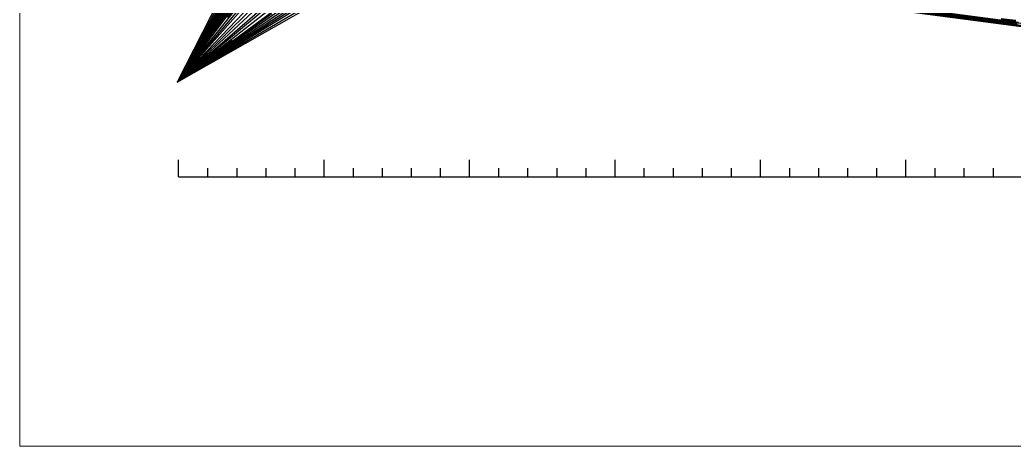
# Model space of a CAD drawing. Header units: metres. Extents: x -0.54 to 4.68, y -1.25 to 3.14.
# Drawn here: x -0.54 to 2.877, y -1.25 to 0.214 of the extents above; entities that cross this region are included whole.
import ezdxf

# ---------------------------------------------------------------- set-up
doc = ezdxf.new("R2010")
doc.units = ezdxf.units.M
doc.linetypes.add('LTYPE230', pattern=[4, 3, -1])
doc.layers.add('LAYER025', color=7, linetype='Continuous', lineweight=25, true_color=0xa35200)
doc.layers.add('LAYER026', color=7, linetype='Continuous', lineweight=50, true_color=0x753b00)
doc.layers.add('LAYER033', color=1, linetype='Continuous', lineweight=20)
doc.layers.add('LAYER047', color=3, linetype='Continuous')
doc.layers.add('LAYER230', color=1, linetype='LTYPE230')
picture_1 = doc.add_image_def('image1.png', size_in_pixel=(605, 509))

msp = doc.modelspace()

# ---------------------------------------------------------------- linework, layer by layer
at = {"layer": 'LAYER025', "color": 34, "linetype": 'Continuous', "lineweight": 25, "true_color": 0xa35200}
for points, elevation in [([(2.5546, 0.2412), (2.9082, 0.1949)], 49), ([(2.5738, 0.2417), (2.8881, 0.2006)], 48), ([(2.593, 0.2423), (2.868, 0.2063), (2.8712, 0.2059), (2.9009, 0.2023)], 47), ([(2.6122, 0.2429), (2.8479, 0.212), (2.8521, 0.2115), (2.8918, 0.2066)], 46)]:
    msp.add_lwpolyline(points, dxfattribs=dict(at, elevation=elevation))
at = {"layer": 'LAYER026', "color": 36, "linetype": 'Continuous', "lineweight": 50, "true_color": 0x753b00}
for points, elevation in [([(0.4609, 2.6), (0.5776, 2.1712), (0.6472, 1.9153), (0.7507, 1.5728), (0.848, 1.3463), (1.0615, 0.99), (1.176, 0.8471), (1.3551, 0.6646), (1.6547, 0.4787), (1.9717, 0.3584), (2.3398, 0.2815), (2.5355, 0.2406), (2.9283, 0.1892), (3.3063, 0.1541), (3.5421, 0.1322), (4, 0.1322)], 50), ([(2.8331, 0.2171), (2.8827, 0.211)], 45)]:
    msp.add_lwpolyline(points, dxfattribs=dict(at, elevation=elevation))
at = {"layer": 'LAYER033', "lineweight": 30, "flags": 128}
for points in [[(0.0053, -0.3251), (0.0053, -0.2662)], [(0.5053, -0.3251), (0.5053, -0.2662)], [(1.0053, -0.3251), (1.0053, -0.2662)], [(1.5053, -0.3251), (1.5053, -0.2662)], [(2.0053, -0.3251), (2.0053, -0.2662)], [(2.5053, -0.3251), (2.5053, -0.2662)], [(0.0053, -0.3251), (4.0053, -0.3251)]]:
    msp.add_lwpolyline(points, dxfattribs=at)
at = {"layer": 'LAYER033', "color": 3, "lineweight": 30, "flags": 128}
for points in [[(0.1059, -0.3251), (0.1059, -0.2957)], [(0.2059, -0.3251), (0.2059, -0.2957)], [(0.3059, -0.3251), (0.3059, -0.2957)], [(0.4059, -0.3251), (0.4059, -0.2957)], [(0.6059, -0.3251), (0.6059, -0.2957)], [(0.7059, -0.3251), (0.7059, -0.2957)], [(0.8059, -0.3251), (0.8059, -0.2957)], [(0.9059, -0.3251), (0.9059, -0.2957)], [(1.1059, -0.3251), (1.1059, -0.2957)], [(1.2059, -0.3251), (1.2059, -0.2957)], [(1.3059, -0.3251), (1.3059, -0.2957)], [(1.4059, -0.3251), (1.4059, -0.2957)], [(1.6059, -0.3251), (1.6059, -0.2957)], [(1.7059, -0.3251), (1.7059, -0.2957)], [(1.8059, -0.3251), (1.8059, -0.2957)], [(1.9059, -0.3251), (1.9059, -0.2957)], [(2.1059, -0.3251), (2.1059, -0.2957)], [(2.2059, -0.3251), (2.2059, -0.2957)], [(2.3059, -0.3251), (2.3059, -0.2957)], [(2.4059, -0.3251), (2.4059, -0.2957)], [(2.6059, -0.3251), (2.6059, -0.2957)], [(2.7059, -0.3251), (2.7059, -0.2957)], [(2.8059, -0.3251), (2.8059, -0.2957)]]:
    msp.add_lwpolyline(points, dxfattribs=at)
at = {"layer": 'LAYER047', "flags": 128}
for points, elevation in [([(4, 2.6), (0, 0)], 10), ([(3.7191, 2.6), (0, 0)], 12), ([(3.5245, 2.6), (0, 0)], 14), ([(3.3134, 2.6), (0, 0)], 16), ([(3.128, 2.6), (0, 0)], 18), ([(3, 2.6), (0, 0)], 20), ([(2.8, 2.6), (0, 0)], 22), ([(2.6384, 2.6), (0, 0)], 24), ([(2.3115, 2.6), (0, 0)], 28), ([(2.2, 2.6), (0, 0)], 30), ([(1.9509, 2.6), (0, 0)], 34), ([(1.7498, 2.6), (0, 0)], 38), ([(1.5378, 2.6), (0, 0)], 42), ([(1.4551, 2.6), (0, 0)], 44), ([(1.327, 2.6), (0, 0)], 46), ([(1.6485, 2.6), (0, 0)], 40), ([(1.8489, 2.6), (0, 0)], 36), ([(2.0817, 2.6), (0, 0)], 32), ([(2.489, 2.6), (0, 0)], 26), ([(4, 2.4444), (0, 0)], 8), ([(0, 0), (4, 2.274)], 6)]:
    msp.add_lwpolyline(points, dxfattribs=dict(at, elevation=elevation))
at = {"layer": 'LAYER230', "flags": 128}
for points, elevation in [([(1.6947, 2.6003), (0, 0)], 39), ([(1.8976, 2.5978), (0, 0)], 35), ([(1.587, 2.5972), (0, 0)], 41), ([(1.7955, 2.5953), (0, 0)], 37), ([(1.4919, 2.5935), (0, 0)], 43), ([(2.0097, 2.5934), (0, 0)], 33), ([(1.3855, 2.5892), (0, 0)], 45), ([(2.1285, 2.5866), (0, 0)], 31), ([(2.2362, 2.5779), (0, 0)], 29), ([(3.0286, 2.5735), (0, 0)], 19), ([(3.5719, 2.5723), (0, 0)], 13), ([(3.8096, 2.5699), (0, 0)], 11), ([(3.1779, 2.5686), (0, 0)], 17), ([(2.5306, 2.5661), (0, 0)], 25), ([(2.685, 2.5648), (0, 0)], 23), ([(3.3739, 2.563), (0, 0)], 15), ([(2.3676, 2.5624), (0, 0)], 27), ([(2.8487, 2.5611), (0, 0)], 21), ([(3.9508, 2.4946), (0, 0)], 9), ([(3.9826, 2.3409), (0, 0)], 7)]:
    msp.add_lwpolyline(points, dxfattribs=dict(at, elevation=elevation))

# ---------------------------------------------------------------- pictures from other files: only their frames are drawn
at = {"layer": 'LAYER033'}
image = msp.add_image(picture_1, insert=(-0.5405, -1.2498), size_in_units=(5.2186, 4.3906), rotation=0, dxfattribs=dict(at, fade=67))
image.dxf.flags = 7

doc.saveas('drawing.dxf')
